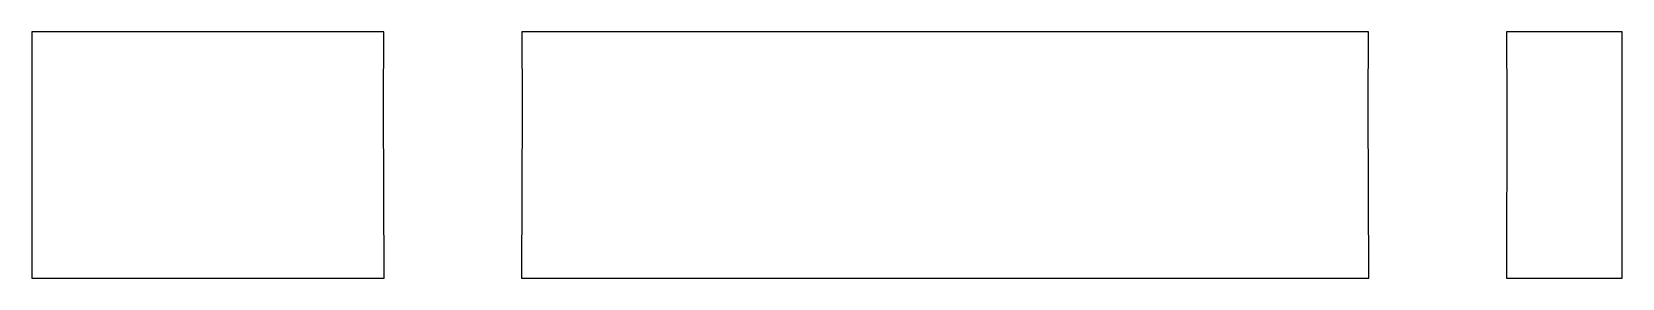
# Model space of a CAD drawing. Header units: metres. Extents: x -18.5 to 13.8, y -1.1 to 46.5.
# Drawn here: x -18.55 to 13.75, y 41.5 to 46.5 of the extents above.
import ezdxf

# ---------------------------------------------------------------- set-up
doc = ezdxf.new("R2010")
doc.units = ezdxf.units.M

msp = doc.modelspace()

# ---------------------------------------------------------------- linework, layer by layer
for p, q in [((-18.32, 46.5), (-18.55, 46.5)), ((-18.55, 46.5), (-18.55, 46.158)), ((-17.804, 46.5), (-18.32, 46.5)), ((-12.872, 46.5), (-17.804, 46.5)), ((-12.311, 46.5), (-12.872, 46.5)), ((-11.54, 46.5), (-12.311, 46.5)), ((-11.402, 46.5), (-11.54, 46.5)), ((-11.406, 45.006), (-11.402, 46.5)), ((-11.402, 46.5), (-11.402, 46.5)), ((5.911, 46.5), (-8.598, 46.5)), ((-8.598, 46.5), (-8.594, 45.006)), ((8.598, 46.5), (5.911, 46.5)), ((8.594, 45.006), (8.598, 46.5)), ((11.464, 46.5), (11.402, 46.5)), ((11.402, 46.5), (11.406, 45.006)), ((11.757, 46.5), (11.464, 46.5)), ((11.924, 46.5), (11.757, 46.5)), ((13.75, 46.5), (11.924, 46.5)), ((13.75, 43.614), (13.75, 46.5)), ((-18.55, 46.158), (-18.55, 46.14)), ((-18.55, 46.14), (-18.55, 46.103)), ((-18.55, 46.103), (-18.55, 46.047)), ((-18.55, 46.047), (-18.55, 45.976)), ((-18.55, 45.976), (-18.55, 43.614)), ((-11.397, 41.5), (-11.406, 45.006)), ((-8.594, 45.006), (-8.603, 41.5)), ((8.603, 41.5), (8.594, 45.006)), ((11.406, 45.006), (11.397, 41.5)), ((-18.55, 43.614), (-18.55, 41.711)), ((13.75, 41.5), (13.75, 43.614)), ((-18.55, 41.711), (-18.55, 41.5)), ((-18.55, 41.5), (-11.712, 41.5)), ((-11.712, 41.5), (-11.397, 41.5)), ((-8.603, 41.5), (-2.747, 41.5)), ((-2.747, 41.5), (8.603, 41.5)), ((-2.747, 41.5), (-2.747, 41.5)), ((11.397, 41.5), (11.653, 41.5)), ((11.397, 41.5), (11.397, 41.5)), ((11.653, 41.5), (13.75, 41.5))]:
    msp.add_line(p, q)

doc.saveas('drawing.dxf')
